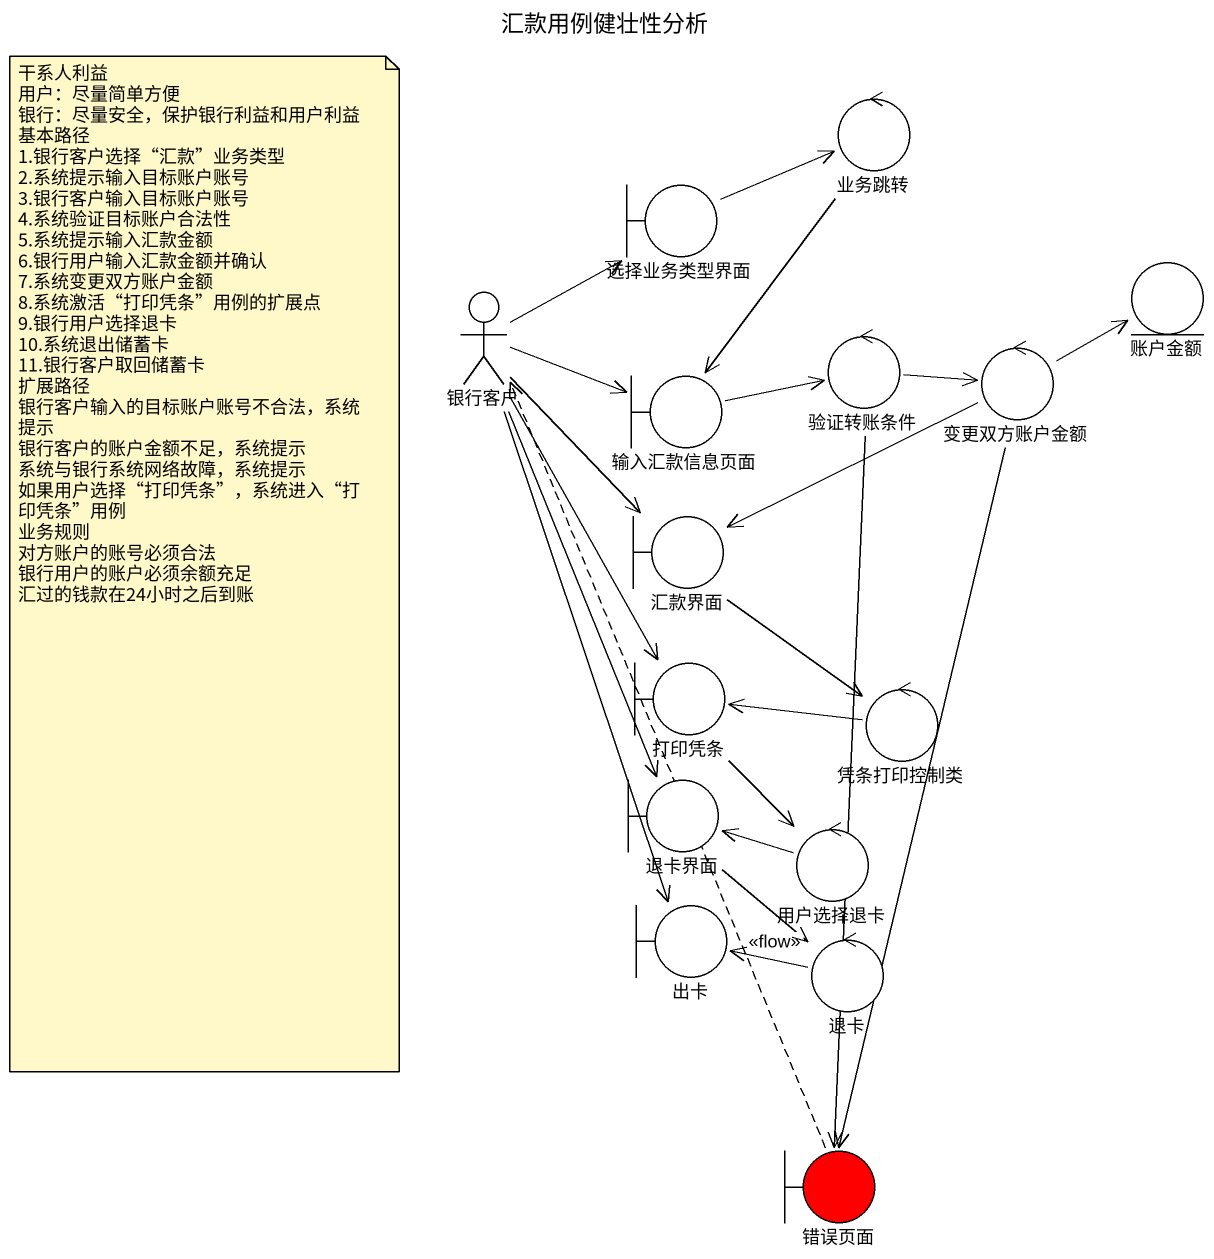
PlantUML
@startuml
title 汇款用例健壮性分析
control 业务跳转
boundary 选择业务类型界面
actor 银行客户
entity 账户金额
boundary 输入汇款信息页面
control 验证转账条件
control 变更双方账户金额
boundary 汇款界面
boundary 打印凭条
control 凭条打印控制类
boundary 退卡界面
control 用户选择退卡
boundary 出卡
control 退卡
boundary 错误页面 #FF0000
业务跳转 --> 输入汇款信息页面
选择业务类型界面 -right-> 业务跳转
银行客户 -up-> 选择业务类型界面
银行客户 -right-> 输入汇款信息页面
银行客户 --> 汇款界面
银行客户 --> 打印凭条
银行客户 --> 退卡界面
银行客户 --> 出卡
输入汇款信息页面 -right-> 验证转账条件
验证转账条件 -right-> 变更双方账户金额
验证转账条件 --> 错误页面
变更双方账户金额 -right-> 账户金额
变更双方账户金额 -left-> 汇款界面
变更双方账户金额 --> 错误页面
汇款界面 --> 凭条打印控制类
打印凭条 --> 用户选择退卡
凭条打印控制类 -left-> 打印凭条
退卡界面 --> 退卡
用户选择退卡 -left-> 退卡界面
退卡 -left-> 出卡
错误页面 .up.> 银行客户 : <<flow>>
note as N1
  干系人利益
  用户：尽量简单方便
  银行：尽量安全，保护银行利益和用户利益
  基本路径
  1.银行客户选择“汇款”业务类型
  2.系统提示输入目标账户账号
  3.银行客户输入目标账户账号
  4.系统验证目标账户合法性
  5.系统提示输入汇款金额
  6.银行用户输入汇款金额并确认
  7.系统变更双方账户金额
  8.系统激活“打印凭条”用例的扩展点
  9.银行用户选择退卡
  10.系统退出储蓄卡
  11.银行客户取回储蓄卡
  扩展路径
  银行客户输入的目标账户账号不合法，系统提示
  银行客户的账户金额不足，系统提示
  系统与银行系统网络故障，系统提示
  如果用户选择“打印凭条”，系统进入“打印凭条”用例
  业务规则
  对方账户的账号必须合法
  银行用户的账户必须余额充足
  汇过的钱款在24小时之后到账
end note
@enduml
